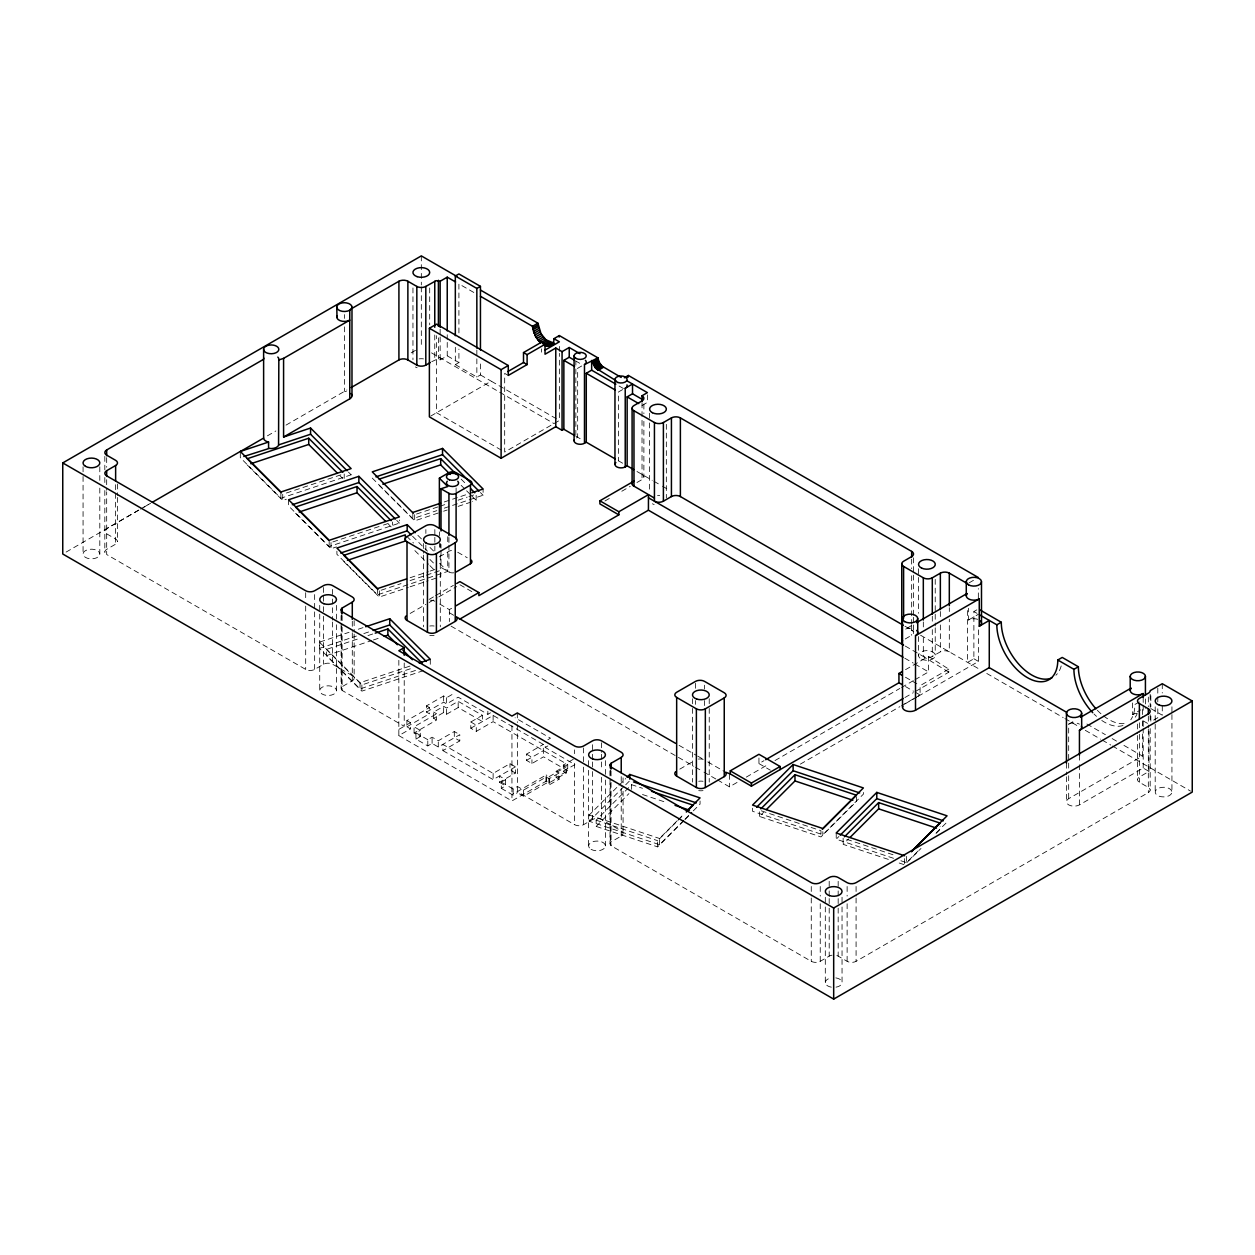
<?xml version="1.0" encoding="UTF-8"?>
<svg xmlns="http://www.w3.org/2000/svg" width="1255" height="1255" viewBox="0 0 1255 1255"><rect width="100%" height="100%" fill="white"/><g stroke="black" fill="none" stroke-linecap="round" stroke-linejoin="round"><path stroke-width="0.75" stroke-dasharray="5 3.75" d="M414.072 733.014L414.072 726.802L436.615 713.797L436.615 720.009L414.072 733.014L420.268 736.591L420.268 730.379L414.072 726.802M505.608 779.653L501.294 782.132L501.294 788.344L505.608 785.865L505.608 779.653L499.412 776.076L499.412 782.289L515.444 773.033L515.444 766.821L509.985 763.668L493.121 773.394L442.921 744.419L442.921 750.631L459.785 740.889L459.785 734.677L438.277 746.992L432.097 743.415L427.798 745.909L415.954 739.07L415.954 732.857L420.268 730.379M427.798 745.909L427.798 739.697L432.097 737.203L438.277 740.779L454.31 731.524L459.785 734.677M432.097 743.415L432.097 737.203M433.65 718.299L433.65 712.087L443.643 706.33L446.607 708.024L458.185 701.341L482.391 715.319L482.391 721.531L458.185 707.553L446.607 714.236L443.643 712.526L433.65 718.299L436.615 720.009M438.277 746.992L438.277 740.779M443.643 712.526L443.643 706.33M446.607 714.236L446.607 708.024M454.31 731.524L454.31 737.736L459.785 740.889M458.185 707.553L458.185 701.341M567.731 764.593L556.138 771.276L556.138 777.488L567.731 770.805L567.731 764.593L493.121 721.641L476.273 731.367L470.798 728.214L470.798 722.002L482.391 715.319M573.237 759.338L563.322 765.064L563.322 771.276L574.9 764.593L545.219 747.462L545.219 744.356M546.16 781.175L546.16 774.978L511.946 794.713L511.962 800.925L546.16 781.175L549.11 782.885L566.272 772.986L566.272 766.774L563.322 765.064M549.11 782.885L549.11 776.672L546.16 774.978M508.275 375.449L504.683 373.378L504.683 452.051L559.354 420.472L559.369 353.33M559.369 351.4L559.369 345.643M977.676 619.311A7.608 4.393 0 0 0 968.499 620.001L968.499 608.298M967.605 610.573L967.605 662.389L973.88 658.765L973.88 611.562L976.845 609.852M978.335 597.882L978.335 588.626M836.85 955.557A6.338 3.655 0 0 1 838.167 956.137L847.125 961.314A6.338 3.655 0 0 0 856.083 961.314L1148.325 792.595A6.338 3.655 0 0 0 1148.325 787.418L1139.367 782.241A6.338 3.655 0 0 1 1139.367 777.065L1148.984 771.401L1143.195 768.06L1079.441 804.879A7.608 4.393 0 0 1 1068.68 804.879A7.608 4.393 0 0 1 1068.68 798.666L1142.442 756.075L1142.442 733.422M1142.442 725.876L1142.442 716.432M1142.442 714.55L1142.442 708.887M1143.195 768.06L1143.195 728.418M1143.195 726.535L1143.195 720.872A7.608 4.393 0 0 0 1144.403 719.962M1148.984 771.401L1148.984 729.861M404.22 662.969L404.22 726.284L342.129 690.438L341.093 688.571L342.129 686.689L352.294 680.806A6.338 3.655 0 0 0 352.294 675.629L332.575 664.24A6.338 3.655 0 0 0 323.617 664.24L314.644 669.417A6.338 3.655 0 0 1 305.687 669.417L106.675 554.522L106.675 491.787M832.034 955.196A6.338 3.655 0 0 0 829.194 956.137L820.237 961.314A6.338 3.655 0 0 1 811.263 961.314L611.059 845.713L610.024 843.831L611.059 841.964L621.225 836.065A6.338 3.655 0 0 0 621.225 830.904L601.506 819.515A6.338 3.655 0 0 0 592.533 819.515L583.575 824.692A6.338 3.655 0 0 1 574.617 824.692L517.327 791.607M683.834 820.331L659.487 844.678L589.223 821.256L589.223 815.044L617.617 786.65M618.966 785.301L625.727 778.539M589.223 821.256L624.378 786.101M625.727 784.752L629.79 780.688M683.567 820.943L657.636 846.89L596.156 826.402L596.156 820.19L631.642 784.689L642.497 788.313M596.156 826.402L628.912 793.631M659.487 844.678L659.487 838.466L677.073 820.895M678.422 819.531L683.834 814.134M657.636 846.89L657.636 840.677L683.567 814.746M685.183 818.982L691.944 812.22M693.293 810.871L700.055 804.11L700.055 801.004M684.932 819.578L691.756 812.754M856.459 796.784L856.459 801.443L820.958 836.928L759.479 816.44L763.573 812.346M752.561 808.189L752.561 811.295L822.825 834.716L863.393 794.148L863.393 789.489M893.544 858.295L836.222 839.187L838.92 836.489M888.352 859.393L843.14 844.333L848.6 838.858M900.933 860.757L906.487 862.609L920.009 849.086M936.23 832.865L947.054 822.041M899.192 863.016L904.62 864.821L921.013 848.443M936.026 833.414L940.12 829.32L940.12 826.214M138.819 510.079L106.675 528.653A6.338 3.655 0 0 0 106.675 533.83L115.633 539.007A6.338 3.655 0 0 1 115.633 544.168L106.675 549.345A6.338 3.655 0 0 0 106.675 554.522M140.497 509.106L150.647 503.239M66.138 552.059L142.239 508.118M143.933 507.13L150.694 503.224M267.409 435.846L275.865 430.967M286.014 425.116L346.898 389.96M411.169 352.843L417.946 348.937M431.783 361.66L437.603 358.977L440.144 359.934L447.235 355.84L458.922 362.538L458.922 349.11M455.33 347.274L455.345 364.609L458.922 362.538M455.345 364.609L476.853 377.033L480.461 374.947L480.445 361.518M430.826 416.033L491.207 381.159L559.354 420.472M581.692 365.989L577.661 368.311L577.661 437.242L575.857 438.293L575.857 361.534M642.027 405.475L647.407 402.369L647.407 392.642M439.375 556.843L448.929 551.322A5.067 2.934 0 0 1 453.824 550.553M429.116 599.404L433.979 596.596M435.595 595.654L453.416 585.363M410.165 613.444L425.869 604.377M429.116 602.51L437.211 597.835M438.842 596.894L456.663 586.603M604.941 500.996L611.687 497.106M621.805 491.254L630.23 486.391M636.96 482.5L642.027 479.583A6.338 3.655 0 0 0 642.027 474.406M439.674 604.047L449.353 609.601L452.631 607.718M426.48 705.875L429.445 707.585L429.445 713.797L426.48 712.087L426.48 705.875L443.643 695.976L446.607 697.686L454.875 692.901M406.902 720.59L410.495 722.66L410.495 728.873L406.902 726.802L406.902 720.59L429.445 707.585M426.48 712.087L443.643 702.188L446.607 703.898L458.185 697.2L487.85 714.33L490.485 712.809M398.839 729.39L410.495 722.66M406.902 726.802L429.445 713.797M398.839 660.318L398.839 735.603L410.495 728.873M415.954 739.07L420.268 736.591M470.798 728.214L493.121 715.428L543.321 744.419L543.321 750.631M547.855 739.728L550.49 738.207L515.068 717.75M567.731 770.805L543.525 756.828L531.947 763.511L526.473 760.357L526.473 754.145L543.321 744.419M545.219 747.462L547.855 745.941M442.921 750.631L493.121 779.606L515.444 766.821M526.473 760.357L543.525 750.616L543.525 756.828M501.294 782.132L513.138 788.971L517.437 786.477L523.617 790.054L546.16 777.033L549.11 778.743L559.102 772.986L559.102 779.198L549.11 784.955L546.16 783.245L523.617 796.266L517.437 792.689L517.327 724.464M501.294 788.344L513.138 795.184L517.437 792.689M549.11 776.672L566.272 766.774M969.142 582.838L973.739 580.171M911.459 625.618L904.745 629.492A7.608 4.393 0 0 1 913.922 628.786M679.802 769.127L693.984 760.938M905.216 638.983L911.663 635.265A6.338 3.655 0 0 0 912.667 634.512M968.499 620.001L978.508 614.228M905.514 669.668L928.527 656.381L948.78 669.119L948.78 672.209L915.036 691.693M905.294 646.074L923.319 656.475A6.338 3.655 0 0 0 932.292 656.475L940.356 651.831A6.338 3.655 0 0 1 949.313 651.831L949.313 619.201M758.946 758.004L758.946 763.589L764.013 760.671M717.562 779.983L729.453 786.838L739.572 781.002M746.317 777.096L768.248 764.436M774.994 760.546L899.835 688.462M901.529 687.489L913.342 680.665M915.02 679.692L928.527 671.911L928.527 656.381M948.78 669.119L920.088 685.669L920.088 694.988L915.036 697.906M904.918 697.545L913.342 692.666M800.345 764.122L899.851 706.675M901.545 705.702L913.342 698.878M904.745 704.008L916.479 697.247M918.158 696.274L978.508 661.432L978.508 627.453M1068.68 768.091L1068.68 724.135L1075.394 720.26M1139.336 701.937L1134.881 704.51A43.109 24.88 60 0 1 1130.802 719.758M1132.434 702.941L1132.434 714.66L1140.779 709.844M622.59 389.599L618.542 391.921L618.542 460.852M1153.627 720.103L1157.8 717.75L1157.8 706.643M286.344 493.027L344.215 473.731L344.215 478.39M240.301 453.008L240.301 457.667L280.869 498.235L351.133 474.814L351.133 471.707M247.235 464.946L282.72 500.447L286.344 499.239M444.27 501.953L468.303 493.952M332.842 541.925L381.661 525.657M383.465 525.061L390.697 522.645M416.503 514.048L438.199 506.816M440.003 506.204L447.235 503.804M458.091 500.18L467.127 497.168M468.931 496.556L476.163 494.156L476.163 500.368L472.555 501.576M288.603 499.757L288.603 505.969L329.171 546.537L399.435 523.115L399.435 520.009M372.264 478.077L412.832 518.644L436.866 510.628M444.27 508.165L483.097 495.223L483.097 489.011M295.537 513.248L331.022 548.749L336.45 546.929M379.183 485.356L414.683 520.856L441.807 511.82M443.627 511.209L447.235 510.001M458.091 506.393L470.75 502.173M410.15 577.724L428.3 571.684M430.12 571.072L437.383 568.656M381.144 590.227L401.035 583.606M410.071 580.594L424.535 575.763M426.339 575.167L440.803 570.335L440.803 576.547L429.963 580.171M336.905 551.165L336.905 554.271L377.473 594.839L447.737 571.417L447.737 550.192M343.839 561.55L379.324 597.051L408.267 587.403M410.071 586.791L428.159 580.767M415.499 670.437L360.028 688.932L319.46 648.364L319.46 642.152L349.047 632.3M358.287 629.21L363.84 627.359M319.46 648.364L356.436 636.034M363.84 633.571L369.394 631.72M423.374 670.656L361.879 691.144L326.394 655.643L326.394 649.431L360.75 637.979M367.982 635.579L373.41 633.759M326.394 655.643L371.59 640.583M373.41 639.972L380.642 637.571M319.46 642.152L360.028 682.72L409.961 666.076M326.394 649.431L361.879 684.932L412.519 668.052M346.349 391.482L344.592 391.34L344.592 326.112M761.283 810.824L820.958 830.716L820.958 836.928M846.764 839.313L895.584 855.596M642.497 794.509L665.997 802.353M589.223 815.044L659.487 838.466M596.156 820.19L657.636 840.677M473.825 292.478L458.906 283.881L458.922 337.595M575.37 360.781L581.504 364.327M619.091 386.022L623.939 388.815M1150.804 708.557L1162.287 715.193L1162.287 704.086M973.88 611.562L976.97 613.334M1143.195 720.872L1147.541 723.366M973.88 658.765L978.508 661.432M1086.893 724.01L1105.404 734.693M1112.15 738.583L1117.201 741.501M1123.931 745.392L1142.442 756.075M480.461 374.947L491.207 381.159M431.516 352.875L553.769 423.453M575.841 436.207L582.634 440.129M618.291 460.711L623.39 463.66M636.975 471.504L652.255 480.32M653.965 481.308L660.758 485.23M662.452 486.203L669.244 490.125M904.918 626.182L913.766 631.296M920.558 635.218L979.982 669.527M986.775 673.449L1063.189 717.578M1064.899 718.55L1078.484 726.394M1085.277 730.316L1100.557 739.148M1102.251 740.121L1110.738 745.015M1112.448 746.003L1190.556 791.105M904.761 658.185L913.248 663.079M914.942 664.068L928.527 671.911M905.451 677.214L916.84 683.787M501.357 450.121L436.567 412.722L436.567 335.665M905.451 686.532L913.577 691.238M915.209 692.164L920.088 694.988M457.699 552.231L467.252 557.753M453.824 572.782A5.067 2.934 0 0 1 448.929 572.013L441.007 567.448L441.007 550.176M459.91 584.736L472.539 592.031M758.946 763.589L770.35 770.178M679.081 745.36L696.039 755.149M697.733 756.122L704.526 760.028M707.804 761.926L724.245 771.417M451.047 626.12L693.795 766.256M695.49 767.244L702.282 771.166M703.977 772.139L715.868 778.994M563.322 771.276L566.272 772.986M470.798 722.002L476.273 725.155L476.273 731.367M526.473 754.145L531.947 757.298L531.947 763.511M556.138 771.276L559.102 772.986M556.138 777.488L559.102 779.198M433.65 712.087L436.615 713.797M515.444 773.033L509.985 769.88L509.985 763.668M415.954 732.857L427.798 739.697M499.412 782.289L505.608 785.865M398.839 735.603L511.962 800.925M449.353 612.707L453.761 615.327M948.78 672.209L923.319 656.475L923.319 635.375M480.398 492.525L483.097 495.223M461.15 479.128L466.609 484.603M461.15 485.34L465.244 489.434M466.609 490.799L470.703 494.909M472.068 496.274L476.163 500.368M417.899 535.367L421.931 539.399M429.979 547.447L434.01 551.463M348.435 472.1L351.133 474.814M396.737 520.401L399.435 523.115M412.581 536.246L427.453 551.133M439.627 563.291L447.737 571.417M406.683 536.214L413.507 543.039M429.885 559.416L433.979 563.511M340.105 475.849L342.85 478.579M388.407 524.151L391.136 526.88M414.872 550.616L428.52 564.264M429.885 565.629L433.979 569.723M1157.8 688.132L1157.8 704.792M1171.935 706.8L1171.935 712.62M1171.935 714.55L1171.935 792.078A8.361 4.832 0 0 1 1159.385 796.266A8.361 4.832 0 0 1 1159.385 787.905A8.361 4.832 0 0 1 1171.935 792.078M1162.271 683.724L1162.271 692.98M1155.196 706.8L1155.196 722.315M1155.196 724.245L1155.196 792.078M1150.835 695.756L1150.835 706.863M1150.835 716.119L1150.835 721.672M1150.176 694.344L1150.176 707.302M1150.176 714.707L1150.176 722.111M1150.176 728.606L1150.176 790.007M1148.325 697.058L1148.325 706.659M1148.325 716.26L1148.325 727.947M1148.325 729.281L1148.325 792.595M1145.423 698.941L1145.423 708.353M1143.195 697.435L1143.195 703.302M1143.195 705.247L1143.195 713.06M1139.367 722.77L1139.367 732.355M1139.367 734.285L1139.367 782.241M1137.501 724.01L1137.501 733.61M1137.501 735.524L1137.501 779.653M1079.441 755.196L1079.441 762.836M1079.441 764.75L1079.441 804.879M1068.68 775.731L1068.68 798.666M1066.452 763.244L1066.452 774.806M1066.452 776.735L1066.452 801.772M949.313 607.687L949.313 611.53M940.356 611.53L940.356 617.287M940.356 624.959L940.356 651.831M935.226 579.386L935.226 612.33M935.226 614.26L935.226 625.9M935.226 627.829L935.226 654.969M932.292 616.189L932.292 621.947M932.292 629.618L932.292 656.475M923.319 621.947L923.319 627.704M918.582 568.719L918.582 613.287M918.582 636.552L918.582 655.926M913.53 557.848L913.53 573.19M913.53 575.119L913.53 615.405M913.53 617.319L913.53 623.076M913.53 625.006L913.53 632.677M911.663 559.102L911.663 568.688M911.663 575.778L911.663 624.331M911.663 625.665L911.663 635.265M906.487 856.396L906.487 862.609M904.62 858.608L904.62 864.821M856.083 886.485L856.083 896.086M856.083 898L856.083 961.314M847.125 886.485L847.125 896.086M847.125 903.757L847.125 961.314M843.14 838.12L843.14 844.333M842.042 897.262L842.042 905.012M842.042 906.957L842.042 982.54A8.361 4.832 0 0 1 835.846 987.199M838.167 881.308L838.167 888.995M838.167 890.909L838.167 896.666M838.167 898.58L838.167 906.251M838.167 908.181L838.167 956.137M836.222 832.975L836.222 839.187M829.194 881.308L829.194 888.995M829.194 890.909L829.194 896.666M829.194 898.58L829.194 906.251M829.194 908.181L829.194 956.137M825.304 897.262L825.304 905.012M825.304 906.957L825.304 982.54A8.361 4.832 0 0 0 831.516 987.199M822.825 831.61L822.825 834.716M820.237 886.485L820.237 896.086M820.237 903.757L820.237 961.314M811.263 886.485L811.263 896.086M811.263 898L811.263 961.314M759.479 811.781L759.479 816.44M729.453 774.413L729.453 786.838M709.232 698.737L709.232 706.487M709.232 708.432L709.232 782.085M704.526 685.199L704.526 689.042M704.526 700.557L704.526 706.314M695.552 683.285L695.552 689.042M695.552 700.557L695.552 704.384M692.493 698.737L692.493 706.487M692.493 708.432L692.493 782.085M666.327 424.347L666.327 498M649.619 413.224L649.619 420.974M649.619 422.919L649.619 492.682M643.878 404.079L643.878 413.679M643.878 421.351L643.878 476.994M642.027 402.839L642.027 479.583M631.642 784.689L631.642 789.348M623.076 777.833L623.076 783.591M623.076 791.278L623.076 833.477M621.225 776.594L621.225 786.76M621.225 788.689L621.225 836.065M611.059 770.884L611.059 780.563M611.059 782.398L611.059 845.713M610.291 769.943L610.291 775.747M610.291 783.371L610.291 844.819M610.024 770.931L610.024 843.831M605.412 760.624L605.412 778.069M605.412 780.014L605.412 845.901M601.506 742.756L601.506 752.357M601.506 754.271L601.506 760.028M601.506 761.942L601.506 769.629M601.506 777.3L601.506 819.515M592.533 744.686L592.533 752.357M592.533 754.271L592.533 760.028M592.533 761.942L592.533 769.629M592.533 771.543L592.533 819.515M588.626 760.624L588.626 768.389M588.626 770.319L588.626 845.901M583.575 747.933L583.575 765.205M583.575 767.119L583.575 824.692M574.617 749.863L574.617 753.69M574.617 763.291L574.617 824.692M549.11 778.743L549.11 784.955M546.16 777.033L546.16 783.245M541.438 348.859L541.438 352.169M523.617 790.054L523.617 796.266M517.327 712.95L517.327 722.535M513.138 788.971L513.138 795.184M511.946 725.641L511.946 794.713M493.121 715.428L493.121 721.641M493.121 773.394L493.121 779.606M487.85 711.224L487.85 714.33M476.853 350.067L476.853 377.033M456.098 487.991L456.098 491.834M449.353 609.601L449.353 621.586M448.929 537.485L448.929 543.635M448.929 545.156L448.929 572.013M447.737 536.685L447.737 542.474M447.235 334.74L447.235 340.497M447.235 342.411L447.235 355.84M446.607 697.686L446.607 703.898M443.643 695.976L443.643 702.188M441.007 544.419L441.007 548.262M440.301 543.478L440.301 547.353M440.301 555.102L440.301 626.81M440.144 329.234L440.144 334.991M440.144 336.905L440.144 359.934M439.375 531.885L439.375 535.728M439.375 543.399L439.375 547.243M438.403 337.815L438.403 358.914M434.763 334.991L434.763 359.934M434.842 529.579L434.842 535.399M434.842 537.328L434.842 550.898M430.292 659.299L430.292 665.511M429.696 287.96L429.696 324.794M425.869 529.579L425.869 533.453M425.869 545.078L425.869 550.898M423.562 543.478L423.562 553.173M423.562 555.102L423.562 626.81M421.319 255.895L421.319 284.963M421.319 286.909L421.319 346.992M414.683 514.644L414.683 520.856M412.958 287.96L412.958 359.667M412.832 512.432L412.832 518.644M392.517 522.033L392.517 525.139M379.324 590.838L379.324 597.051M377.473 588.626L377.473 594.839M361.879 684.932L361.879 691.144M360.028 682.72L360.028 688.932M354.145 620.66L354.145 632.175M354.145 634.089L354.145 678.218M352.294 621.319L352.294 631.5M352.294 632.834L352.294 680.806M344.592 314.597L344.592 318.425M342.129 615.609L342.129 625.304M342.129 627.124L342.129 690.438M341.36 614.668L341.36 624.315M341.36 626.182L341.36 689.56M341.093 615.656L341.093 688.571M336.466 605.365L336.466 622.809M336.466 624.739L336.466 690.642A8.361 4.832 0 0 1 323.916 694.831A8.361 4.832 0 0 1 323.916 686.454A8.361 4.832 0 0 1 336.466 690.642M332.575 589.411L332.575 597.098M332.575 599.011L332.575 620.111M332.575 622.041L332.575 664.24M331.022 542.537L331.022 548.749M329.171 540.325L329.171 546.537M323.617 587.497L323.617 604.769M323.617 606.683L323.617 614.354M323.617 616.283L323.617 664.24M319.727 605.365L319.727 690.642M314.644 594.588L314.644 609.946M314.644 611.86L314.644 669.417M305.687 592.674L305.687 598.431M305.687 606.102L305.687 669.417M282.72 494.235L282.72 500.447M280.869 492.023L280.869 498.235M117.499 484.022L117.499 495.537M117.499 497.451L117.499 541.595M115.633 484.697L115.633 544.168M106.675 457.651L106.675 467.252M106.675 479.692L106.675 490.281M104.824 456.412L104.824 469.841M104.824 477.512L104.824 483.269M104.824 490.532L104.824 551.933M99.804 466.797L99.804 480.367M99.804 488.117L99.804 554.004A8.361 4.832 0 0 1 87.254 558.193A8.361 4.832 0 0 1 87.254 549.831A8.361 4.832 0 0 1 99.804 554.004M83.065 466.797L83.065 474.547M83.065 476.492L83.065 554.004M911.663 630.088A6.338 3.655 0 0 1 913.311 633.618M417.131 367.731A8.361 4.832 0 0 1 415.405 366.962M419.154 358.883A8.361 4.832 0 0 1 423.484 358.883M654.184 504.494A8.361 4.832 0 0 1 652.38 503.773M657.542 495.364A8.361 4.832 0 0 1 659.722 495.458M835.846 977.88A8.361 4.832 0 0 1 842.042 982.54M825.304 982.54A8.361 4.832 0 0 1 831.516 977.88M430.355 600.204A6.338 3.655 0 0 1 434.842 601.27M434.105 635.359A8.361 4.832 0 0 1 429.775 635.359M429.775 626.025A8.361 4.832 0 0 1 434.105 626.025M698.392 759.087A6.338 3.655 0 0 1 703.208 759.448M703.035 790.619A8.361 4.832 0 0 1 698.706 790.619M698.706 781.285A8.361 4.832 0 0 1 703.035 781.285M1061.197 665.934A43.109 24.88 60 0 1 1055.941 675.221M1122.958 725.547A43.109 24.88 60 0 1 1101.215 720.072M1096.509 716.354A43.109 24.88 60 0 1 1093.984 713.97M1124.088 723.617A43.109 24.88 60 0 1 1102.502 715.099M1100.964 713.781A43.109 24.88 60 0 1 1097.184 710.126M1137.014 714.064A43.109 24.88 60 0 1 1135.242 717.185M1068.68 724.135A7.608 4.393 0 0 1 1079.441 724.135M1132.434 714.66A7.608 4.393 0 0 1 1137.814 713.373M921.609 659.189A8.361 4.832 0 0 0 935.163 656.224A8.361 4.832 0 0 0 923.947 650.937A8.361 4.832 0 0 0 921.609 659.189M591.089 849.337A8.393 4.847 0 0 0 605.13 847.156A8.393 4.847 0 0 0 594.854 841.227A8.393 4.847 0 0 0 591.089 849.337"/><path stroke-width="1.5" d="M555.777 348.027L545.031 354.239L545.031 344.294L527.1 354.647L527.1 364.578L508.275 375.449L508.275 365.519L436.567 324.119L429.383 328.245L429.383 416.864L501.106 458.263L555.777 426.684L555.777 348.027L562.067 351.651L562.067 430.308L563.856 429.273L574.586 435.485M563.856 429.273L563.856 360.342L569.237 357.236L573.833 359.887M903.6 645.101L654.435 501.2L654.435 422.527L633.948 410.746A6.338 3.655 0 0 1 633.948 405.569L642.027 400.91A6.338 3.655 0 0 0 642.027 395.749L647.407 392.642L626.794 380.736M917.734 632.598L917.734 618.511M966.272 595.78L966.272 581.708M1066.703 712.354L989.269 667.644L989.269 620.441L979.261 626.214L979.261 598.886A7.608 4.393 0 0 1 969.252 599.263A7.608 4.393 0 0 1 967.291 593.584M981.488 623.108L981.488 581.708M1081.669 727.241L1081.669 713.169A7.608 4.393 0 0 0 1070.264 709.357A7.608 4.393 0 0 0 1070.264 716.966A7.608 4.393 0 0 0 1081.669 713.169M1130.206 690.438L1130.206 676.351M903.051 657.212L648.427 510.205L648.474 494.643L618.841 511.742L599.89 500.808L599.89 503.914L618.841 514.848L478.861 595.67L478.861 592.564L459.91 581.63L456.663 583.497M627.971 377.363L628.379 375.465L978.335 577.52M621.194 377.441L602.071 366.193L599.074 362.146L597.945 357.879L559.322 335.571L553.941 338.677C554.616 343.76 549.282 348.294 544.623 345.439L550.004 342.348M559.15 337.077L559.322 335.571M243.831 456.491L269.26 448.411A7.608 4.393 0 0 0 278.563 445.305L278.83 359.291A7.608 4.393 0 0 0 277.81 357.095M263.879 358.146A7.608 4.393 0 0 0 263.613 359.291L106.675 449.98A6.338 3.655 0 0 0 106.675 455.157L115.633 460.334A6.338 3.655 0 0 1 115.633 465.511L106.675 470.688A6.338 3.655 0 0 0 106.675 475.865L305.687 590.76A6.338 3.655 0 0 0 314.644 590.76L323.617 585.583A6.338 3.655 0 0 1 332.575 585.583L352.294 596.956A6.338 3.655 0 0 1 352.294 602.133L342.129 608.032L341.093 609.899L342.129 611.781L404.22 647.627L404.22 655.298M404.22 647.627L398.839 650.733L511.946 716.056L517.327 712.95L574.617 746.019A6.338 3.655 0 0 0 583.575 746.019L592.533 740.842A6.338 3.655 0 0 1 601.506 740.842L621.225 752.231A6.338 3.655 0 0 1 621.225 757.408L611.059 763.291L610.024 765.173L611.059 767.04L811.263 882.657A6.338 3.655 0 0 0 820.237 882.657L829.194 877.48A6.338 3.655 0 0 1 838.167 877.48L847.125 882.657A6.338 3.655 0 0 0 856.083 882.657L1148.325 713.922A6.338 3.655 0 0 0 1148.325 708.761L1139.367 703.584A6.338 3.655 0 0 1 1139.367 698.408L1148.325 693.231A6.338 3.655 0 0 0 1150.176 690.642L1162.271 683.724L1192.25 700.996L1192.25 792.078L833.681 999.106L62.75 554.004L62.75 462.922L421.319 255.895L456.804 276.382M627.092 777.19L629.79 774.476L700.055 797.898L686.532 811.42M686.297 812.016L693.121 805.177L651.533 791.325M793.129 764.515L752.561 805.083L822.825 828.504L863.393 787.936L793.129 764.515L793.129 770.727L756.608 807.247M760.844 808.863L794.98 774.727L856.459 795.231L822.323 829.351M766.303 809.616L794.98 780.939L794.98 774.727M911.883 850.984L947.054 815.828L876.79 792.407L836.222 832.975L904.635 855.784M840.27 835.124L876.79 798.619L876.79 792.407M844.505 836.756L878.641 802.62L940.12 823.107L911.444 851.784M849.964 837.493L878.641 808.832L878.641 802.62M351.18 308.871L398.917 281.261A6.338 3.655 0 0 1 407.875 281.261L416.833 286.438A6.338 3.655 0 0 0 425.806 286.438L436.081 280.681L440.144 281.261L447.235 277.167L455.581 281.967M283.583 358.365L349.753 320.151A7.608 4.393 0 0 1 337.03 318.19L336.764 307.114A7.608 4.393 0 0 1 344.372 302.722L346.349 302.879A7.608 4.393 0 0 1 349.753 310.22L349.753 398.823L283.583 437.022L283.583 358.365L278.673 359.997M455.33 335.728L455.33 276.006L458.906 273.951L480.445 286.36L480.445 350.02M476.853 348.137L476.837 288.43L480.445 286.36M152.341 502.267L240.301 451.455L268.57 442.027L268.57 448.239M240.693 451.329L263.644 438.073L263.613 349.345A7.608 4.393 0 0 1 271.221 344.952L273.198 345.109A7.608 4.393 0 0 1 278.83 349.345L278.563 350.49A7.608 4.393 0 0 1 269.26 353.596L267.425 353.157A7.608 4.393 0 0 1 263.879 350.49L263.613 349.345M351.18 387.544L398.917 359.934A6.338 3.655 0 0 1 407.875 359.934L416.833 365.111A6.338 3.655 0 0 0 425.806 365.111L430.292 362.522M548.592 346.286L553.973 343.195L545.847 339.744L540.45 342.835L535.65 336.858L532.7 328.026L538.081 324.92M536.764 338.505L542.144 335.383M507.82 371.574L523.508 362.522L523.508 352.577L541.438 342.223L545.031 344.294M429.383 328.245L501.106 369.66L508.275 365.519M549.706 345.941L553.737 343.619M544.701 350.286L559.369 341.815L553.941 338.677M562.067 351.651L569.237 347.51L579.967 353.706M574.288 439.862A6.087 3.514 0 0 0 577.143 443.815A6.087 3.514 0 0 0 584.485 443.25L584.485 364.578L597.945 357.879M615.829 380.547L595.356 367.856L592.611 361.518L597.976 358.412M592.752 362.428L598.117 359.322M592.988 363.37L598.353 360.263M593.301 364.311L598.666 361.205M593.709 365.252L599.074 362.146M594.195 366.162L599.561 363.072M594.745 367.04L600.11 363.934M595.356 367.856L600.721 364.766M596.015 368.609L601.38 365.519M596.705 369.284L602.071 366.193M597.427 369.864L602.792 366.774M598.164 370.351L603.53 367.244M439.375 528.057L439.375 478.171L448.929 472.649A5.067 2.934 0 0 1 456.098 472.649L470.452 480.932A5.067 2.934 0 0 1 470.452 485.073L470.452 563.746L456.098 572.013M624.363 377.786L628.379 375.465M625.665 377.504L628.347 375.951M625.225 466.923L625.225 388.25L632.52 384.046L632.52 393.772L627.139 396.878L627.139 465.825L625.225 466.923A6.087 3.514 0 0 1 617.193 467.095A6.087 3.514 0 0 1 615.86 462.53M441.007 530.991L441.007 488.775L448.929 493.356A5.067 2.934 0 0 0 456.098 493.356L470.452 485.073M407.012 541.768L427.453 553.581A6.338 3.655 0 0 0 436.411 553.581L455.236 542.709A6.338 3.655 0 0 0 455.236 537.532L434.842 525.704A6.338 3.655 0 0 0 425.869 525.704L407.012 536.591A6.338 3.655 0 0 0 407.012 541.768L407.012 620.441L427.453 632.238A6.338 3.655 0 0 0 436.411 632.238L455.236 621.382A6.338 3.655 0 0 0 456.24 616.958M654.435 422.527A6.338 3.655 0 0 0 663.393 422.527L671.425 417.899A6.338 3.655 0 0 1 680.383 417.899L911.663 551.416L911.663 557.173M599.89 500.808L633.948 481.136M455.91 605.82L478.861 592.564M648.427 497.78L654.435 501.2A6.338 3.655 0 0 0 663.393 501.2L671.425 496.556A6.338 3.655 0 0 1 680.383 496.556L903.224 625.21M459.471 619.295L648.427 510.205M676.665 697.451L696.384 708.84A6.338 3.655 0 0 0 705.341 708.84L724.245 697.921A6.338 3.655 0 0 0 724.245 692.744L704.526 681.371A6.338 3.655 0 0 0 695.552 681.371L676.665 692.274A6.338 3.655 0 0 0 676.665 697.451L676.665 776.123L696.384 787.513A6.338 3.655 0 0 0 705.341 787.513L724.245 776.594A6.338 3.655 0 0 0 725.892 773.064M911.663 551.416A6.338 3.655 0 0 1 911.663 556.593L903.6 561.252A6.338 3.655 0 0 0 903.6 566.429L923.319 577.818A6.338 3.655 0 0 0 932.292 577.818L940.356 573.159A6.338 3.655 0 0 1 949.313 573.159L967.605 583.716M916.495 622.7L966.821 593.646M902.784 705.985A7.608 4.393 0 0 0 906.33 710.926A7.608 4.393 0 0 0 915.507 710.22L915.507 635.705L979.261 598.886M903.224 698.517L751.416 786.163L730.269 773.943L730.269 770.837L758.946 754.286L780.108 766.491L780.108 769.597M765.691 759.699L898.941 682.767L898.941 673.464L902.22 671.566M730.269 773.943L725.547 772.17M980.045 615.123L996.831 624.802L1001.286 622.245A43.109 24.88 60 0 0 1019.185 664.632A43.109 24.88 60 0 0 1051.863 677.888M730.269 770.837L751.416 783.057L780.108 766.491M915.507 710.22L989.269 667.644M996.831 624.802A43.109 24.88 60 0 0 1027.312 677.606A43.109 24.88 60 0 0 1057.792 660.005L1062.232 657.432L1078.374 666.75A43.109 24.88 60 0 0 1095.96 708.793M1057.792 660.005L1073.919 669.323L1078.374 666.75M1080.43 717.358L1130.755 688.289M1079.441 755.196L1079.441 730.347L1143.195 693.544L1143.195 697.435M62.75 462.922L833.681 908.008L1192.25 700.996M480.445 296.29L532.512 326.3L537.909 323.21L541.046 333.767L545.847 339.744M532.873 329.72L538.269 326.614M533.406 331.524L538.803 328.418M533.94 333.328L539.336 330.222M534.803 335.085L540.183 331.995M535.65 336.858L541.046 333.767M537.877 340.105L543.258 337.015M539.164 341.47L544.545 338.379M543.195 343.07L547.227 340.748M543.227 344.858L548.608 341.752M546.003 346.035L551.384 342.944M547.29 346.16L552.671 343.07M551.667 344.811L554.349 343.258M550.804 345.596L553.502 344.058M615.311 458.985L586.273 442.215L586.273 373.284L591.654 370.178L615.86 384.156M584.485 443.25L586.273 442.215M283.583 437.022L310.565 428.033L351.133 468.601L280.869 492.023L240.301 451.455M278.673 444.882L310.565 434.246L347.086 470.75M342.85 472.366L308.714 438.246L247.235 458.734L281.355 492.87M250.843 463.738L308.714 444.458L337.375 473.119M358.867 476.335L288.603 499.757L329.171 540.325L399.435 516.903L358.867 476.335L358.867 482.548L395.372 519.052M472.006 492.713L483.097 489.011L442.529 448.443L372.264 471.864L413.319 513.279M292.305 504.73L358.867 482.548M375.967 476.853L442.529 454.655L479.034 491.176M391.136 520.668L357.016 486.548L295.537 507.036L328.292 539.807M379.183 479.143L440.678 458.655L455.691 473.668M299.145 512.04L357.016 492.76L385.677 521.421M382.806 484.163L440.678 464.868L450.231 474.421M441.007 488.775L447.737 486.532L439.375 478.171M412.832 512.432L440.568 503.192M415.217 532.685L407.169 524.637L336.905 548.059L377.473 588.626L406.51 578.947M340.607 553.031L407.169 530.849L411.232 534.897M347.447 560.342L405.318 541.046L405.318 534.85L343.839 555.337L377.959 589.474M365.691 626.747L389.725 618.731L430.292 659.299L419.201 663.001M373.08 630.496L389.725 624.943L426.245 661.448M375.214 633.163L387.873 628.943L422.009 663.079M384.25 636.363L387.873 635.156L397.427 644.709M268.57 442.027L267.425 441.76A7.608 4.393 0 0 1 263.879 439.093L263.644 438.073M793.129 770.727L859.691 792.925M876.79 798.619L943.352 820.801M794.98 780.939L852.851 800.235M878.641 808.832L936.497 828.112M633.493 781.928L696.352 802.886M675.049 805.365L689.513 810.181M480.461 290.046L537.909 323.21M455.33 276.006L476.837 288.43M632.52 393.772L642.434 399.498M563.856 360.342L574.586 366.538M586.273 373.284L615.311 390.054M627.139 396.878L638.717 403.561M979.967 609.93L1001.286 622.245M523.508 352.577L527.1 354.647M523.508 362.522L527.1 364.578M627.139 465.825L633.759 469.637M555.777 426.684L562.067 430.308M632.944 481.889A6.338 3.655 0 0 0 632.944 485.56L654.435 498.094M898.941 673.464L902.188 675.331M898.941 682.767L902.188 684.65M456.93 617.178L675.692 743.399M470.703 488.697L474.798 492.791M402.886 650.168L412.44 659.722M336.764 307.114L337.03 308.244A7.608 4.393 0 0 0 349.753 310.22M532.512 326.3L532.7 328.026M633.948 410.746L633.995 486.297M618.841 511.742L618.841 514.848M1148.325 708.761L1148.325 714.503M1145.423 676.351A7.608 4.393 0 0 1 1134.018 680.163A7.608 4.393 0 0 1 1134.018 672.555A7.608 4.393 0 0 1 1145.423 676.351L1145.423 695.176M1139.367 703.584L1139.367 718.927M1066.452 713.169L1066.452 763.244M949.313 573.159L949.313 605.773M940.356 573.159L940.356 609.616M932.292 577.818L932.292 614.275M923.319 577.818L923.319 620.033M903.6 566.429L903.6 618.229M902.518 618.511L902.518 707.114M901.749 563.84L901.749 642.513M833.681 908.008L833.681 999.106M751.416 783.057L751.416 786.163M724.245 697.921L724.245 776.594M705.341 708.84L705.341 787.513M696.384 708.84L696.384 787.513M680.383 417.899L680.383 496.556M671.425 417.899L671.425 496.556M663.393 422.527L663.393 501.2M642.027 395.749L642.027 401.584M632.096 408.157L632.096 483.724M629.79 774.476L629.79 779.135M621.225 757.408L621.225 772.751M614.966 379.387L614.966 464.272M611.059 763.291L611.059 769.048M610.291 764.185L610.291 768.013M591.654 360.452L591.654 370.178M574.084 355.902L574.084 440.772M569.237 347.51L569.237 357.236M501.106 369.66L501.106 458.263M456.098 493.356L456.098 539.399M455.236 542.709L455.236 621.382M448.929 493.356L448.929 535.556M447.235 277.167L447.235 330.896M442.529 448.443L442.529 454.655M440.678 458.655L440.678 464.868M440.144 281.261L440.144 327.304M438.403 280.257L438.403 326.3M436.411 553.581L436.411 632.238M434.763 281.261L434.763 327.304M427.453 553.581L427.453 632.238M425.806 286.438L425.806 365.111M416.833 286.438L416.833 365.111M407.875 281.261L407.875 359.934M407.169 524.637L407.169 530.849M398.917 281.261L398.917 359.934M389.725 618.731L389.725 624.943M387.873 628.943L387.873 635.156M357.016 486.548L357.016 492.76M352.294 602.133L352.294 619.405M351.98 307.114L351.98 395.717M342.129 608.032L342.129 613.789M341.36 608.926L341.36 612.754M310.565 428.033L310.565 434.246M308.714 438.246L308.714 444.458M115.633 465.511L115.633 480.853M106.675 449.98L106.675 455.738M106.675 470.688L106.675 476.445M902.596 644.333A6.338 3.655 0 0 1 902.596 640.678M407.012 620.441A6.338 3.655 0 0 1 406.008 616.017M676.665 776.123A6.338 3.655 0 0 1 675.661 771.7M1092.744 712.699A43.109 24.88 60 0 1 1073.919 669.323M1081.418 726.112A7.608 4.393 0 0 1 1079.441 730.347M916.715 630.402A7.608 4.393 0 0 1 915.507 635.705M980.469 620.911A7.608 4.393 0 0 1 979.261 626.214M1143.195 693.544A7.608 4.393 0 0 1 1133.187 693.921A7.608 4.393 0 0 1 1131.226 688.242M350.961 393.521A7.608 4.393 0 0 1 349.753 398.823M585.426 360.342A6.087 3.514 0 0 1 584.485 364.578M626.967 384.893A6.087 3.514 0 0 1 625.225 388.25M471.252 560.201A5.067 2.934 0 0 1 470.452 563.746M457.793 481.245A6.087 3.514 0 0 1 452.522 486.516A6.087 3.514 0 0 1 447.251 481.245M336.764 317.044A7.608 4.393 0 0 1 337.03 315.915M417.131 276.649A8.361 4.832 0 0 0 429.696 272.461A8.361 4.832 0 0 0 417.131 268.272A8.361 4.832 0 0 0 417.131 276.649M652.38 412.691A8.361 4.832 0 0 0 666.17 410.103A8.361 4.832 0 0 0 655.392 404.502A8.361 4.832 0 0 0 652.38 412.691M921.609 568.091A8.361 4.832 0 0 0 935.163 565.142A8.361 4.832 0 0 0 923.947 559.84A8.361 4.832 0 0 0 921.609 568.091M1159.385 705.169A8.361 4.832 0 0 0 1171.935 700.996A8.361 4.832 0 0 0 1159.385 696.807A8.361 4.832 0 0 0 1159.385 705.169M829.492 895.631A8.361 4.832 0 0 0 842.042 891.442A8.361 4.832 0 0 0 829.492 887.269A8.361 4.832 0 0 0 829.492 895.631M592.815 759.008A8.393 4.847 0 0 0 605.412 754.82A8.393 4.847 0 0 0 592.815 750.616A8.393 4.847 0 0 0 592.815 759.008M323.916 603.733A8.361 4.832 0 0 0 336.466 599.545A8.361 4.832 0 0 0 323.916 595.372A8.361 4.832 0 0 0 323.916 603.733M85.513 466.342A8.361 4.832 0 0 0 99.522 464.162A8.361 4.832 0 0 0 89.278 458.248A8.361 4.832 0 0 0 85.513 466.342M426.025 543.007A8.361 4.832 0 0 0 440.019 540.842A8.361 4.832 0 0 0 429.775 534.928A8.361 4.832 0 0 0 426.025 543.007M696.682 699.051A8.361 4.832 0 0 0 709.232 694.862A8.361 4.832 0 0 0 696.682 690.674A8.361 4.832 0 0 0 696.682 699.051M904.745 621.617A7.608 4.393 0 0 0 917.468 619.656A7.608 4.393 0 0 0 908.165 614.275A7.608 4.393 0 0 0 904.745 621.617M968.499 584.814A7.608 4.393 0 0 0 981.222 582.838A7.608 4.393 0 0 0 971.919 577.457A7.608 4.393 0 0 0 968.499 584.814M575.872 358.381A6.087 3.514 0 0 0 586.054 356.797A6.087 3.514 0 0 0 578.586 352.498A6.087 3.514 0 0 0 575.872 358.381M449.478 479.834A6.087 3.514 0 0 0 458.608 476.79A6.087 3.514 0 0 0 449.478 473.747A6.087 3.514 0 0 0 449.478 479.834M617.852 382.477A6.087 3.514 0 0 0 627.124 379.59A6.087 3.514 0 0 0 618.166 376.39A6.087 3.514 0 0 0 617.852 382.477"/></g></svg>
